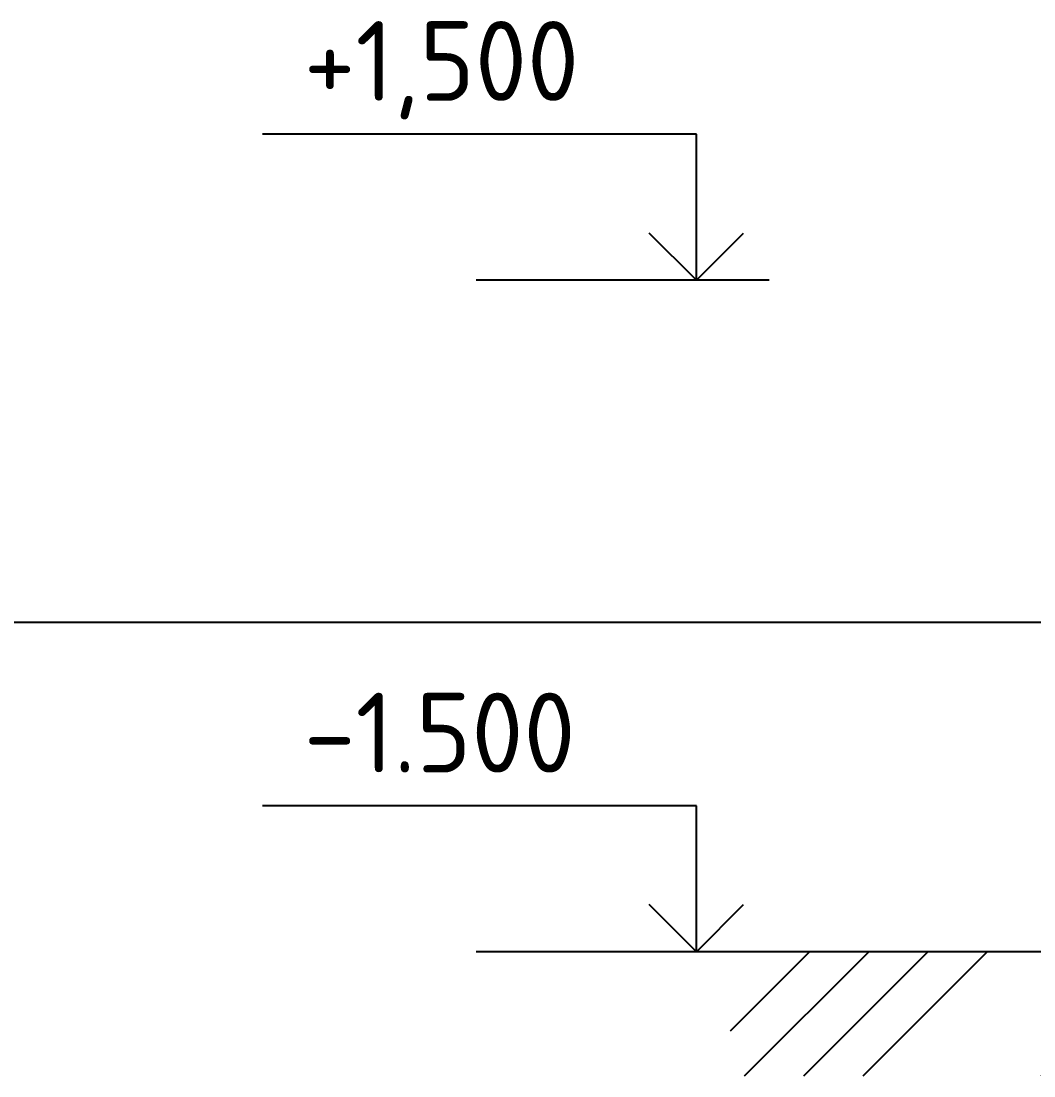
# Model space of a CAD drawing. Header units: inches. Extents: x -2431 to 214825, y 3 to 92804.
# Drawn here: x 149255 to 153785, y 9986 to 14704 of the extents above; entities that cross this region are included whole.
import ezdxf

# ---------------------------------------------------------------- set-up
doc = ezdxf.new("R2010")
doc.units = ezdxf.units.IN
doc.header["$MEASUREMENT"] = 0
doc.layers.add('Stena', color=250, linetype='Continuous')
doc.layers.add('Фундамент', color=30, linetype='Continuous')
doc.styles.add('Чертеж250', font='', dxfattribs={"height": 250})
doc.styles.get('Чертеж250').set_extended_font_data('GOST type B')
pattern_1 = [(45, (-165799.8, -347814.5), (-795.495, 795.495), []), (45, (-165534.6, -347814.5), (-795.495, 795.495), []), (45, (-165269.4, -347814.5), (-795.495, 795.495), []), (45, (-165004.3, -347814.5), (-795.495, 795.495), [])]

# ---------------------------------------------------------------- blocks, each defined once
blk = doc.blocks.new('1111')
for p, q in [((0, 653.9), (-1940.4, 653.9)), ((0, 0), (0, 653.9)), ((0, 0), (-211.2, 211.2)), ((0, 0), (211.2, 211.2)), ((325.9, 0), (-985.2, 0))]:
    blk.add_line(p, q)

msp = doc.modelspace()

# ---------------------------------------------------------------- hatches: boundary and pattern name
at = {"layer": 'Stena'}
h = msp.add_hatch(dxfattribs=at)
h.set_pattern_fill('ANSI34', color=256, scale=1500)
h.set_pattern_definition(pattern_1)
h.paths.add_polyline_path([(153920.40119, 10540.74682), (152428.27252, 10540.74682), (152428.27252, 9986.05282), (155970.88998, 9986.05282), (155687.83194, 10540.74682), (154572.33912, 10540.74682), (154572.33912, 10179.64217), (153920.40119, 10179.64217)])
h = msp.add_hatch(dxfattribs=at)
h.set_pattern_fill('ANSI34', color=256, scale=1500)
h.set_pattern_definition(pattern_1)
h.paths.add_polyline_path([(153920.40119, 10540.74682), (152428.27252, 10540.74682), (152428.27252, 9986.05282), (155970.88998, 9986.05282), (155687.83194, 10540.74682), (154572.33912, 10540.74682), (154572.33912, 10179.64217), (153920.40119, 10179.64217)])

# ---------------------------------------------------------------- linework, layer by layer
for p, q in [((152275.1026, 14198.5682), (150334.72709, 14198.5682)), ((152275.1026, 13544.66145), (152275.1026, 14198.5682)), ((152275.1026, 11194.65357), (150334.72709, 11194.65357)), ((152275.1026, 10540.74682), (152275.1026, 11194.65357)), ((152275.1026, 10540.74682), (152063.86181, 10751.9876)), ((152275.1026, 10540.74682), (152486.34338, 10751.9876)), ((152601.00709, 10540.74682), (151289.9286, 10540.74682))]:
    msp.add_line(p, q)
msp.add_lwpolyline([(157988.20952, 10540.74682), (152361.87336, 10540.74682)])
msp.add_lwpolyline([(157988.20952, 10540.74682), (152361.87336, 10540.74682)])
at = {"layer": 'Фундамент'}
msp.add_line((108806.78343, 12016.03695), (178400.98792, 12016.03695), dxfattribs=at)

# ---------------------------------------------------------------- block references
for p in [(152275.1026, 13544.66145), (152275.1026, 13544.66145), (152275.1026, 10540.74682)]:
    msp.add_blockref('1111', p)

# ---------------------------------------------------------------- texts
at = {"style": 'Чертеж250'}
for s, p in [('+1,500', (150519.38634, 14347.02381)), ('-1.500', (150519.38634, 11343.10917))]:
    msp.add_text(s, height=356.591914, dxfattribs=at).set_placement(p)

doc.saveas('drawing.dxf')
